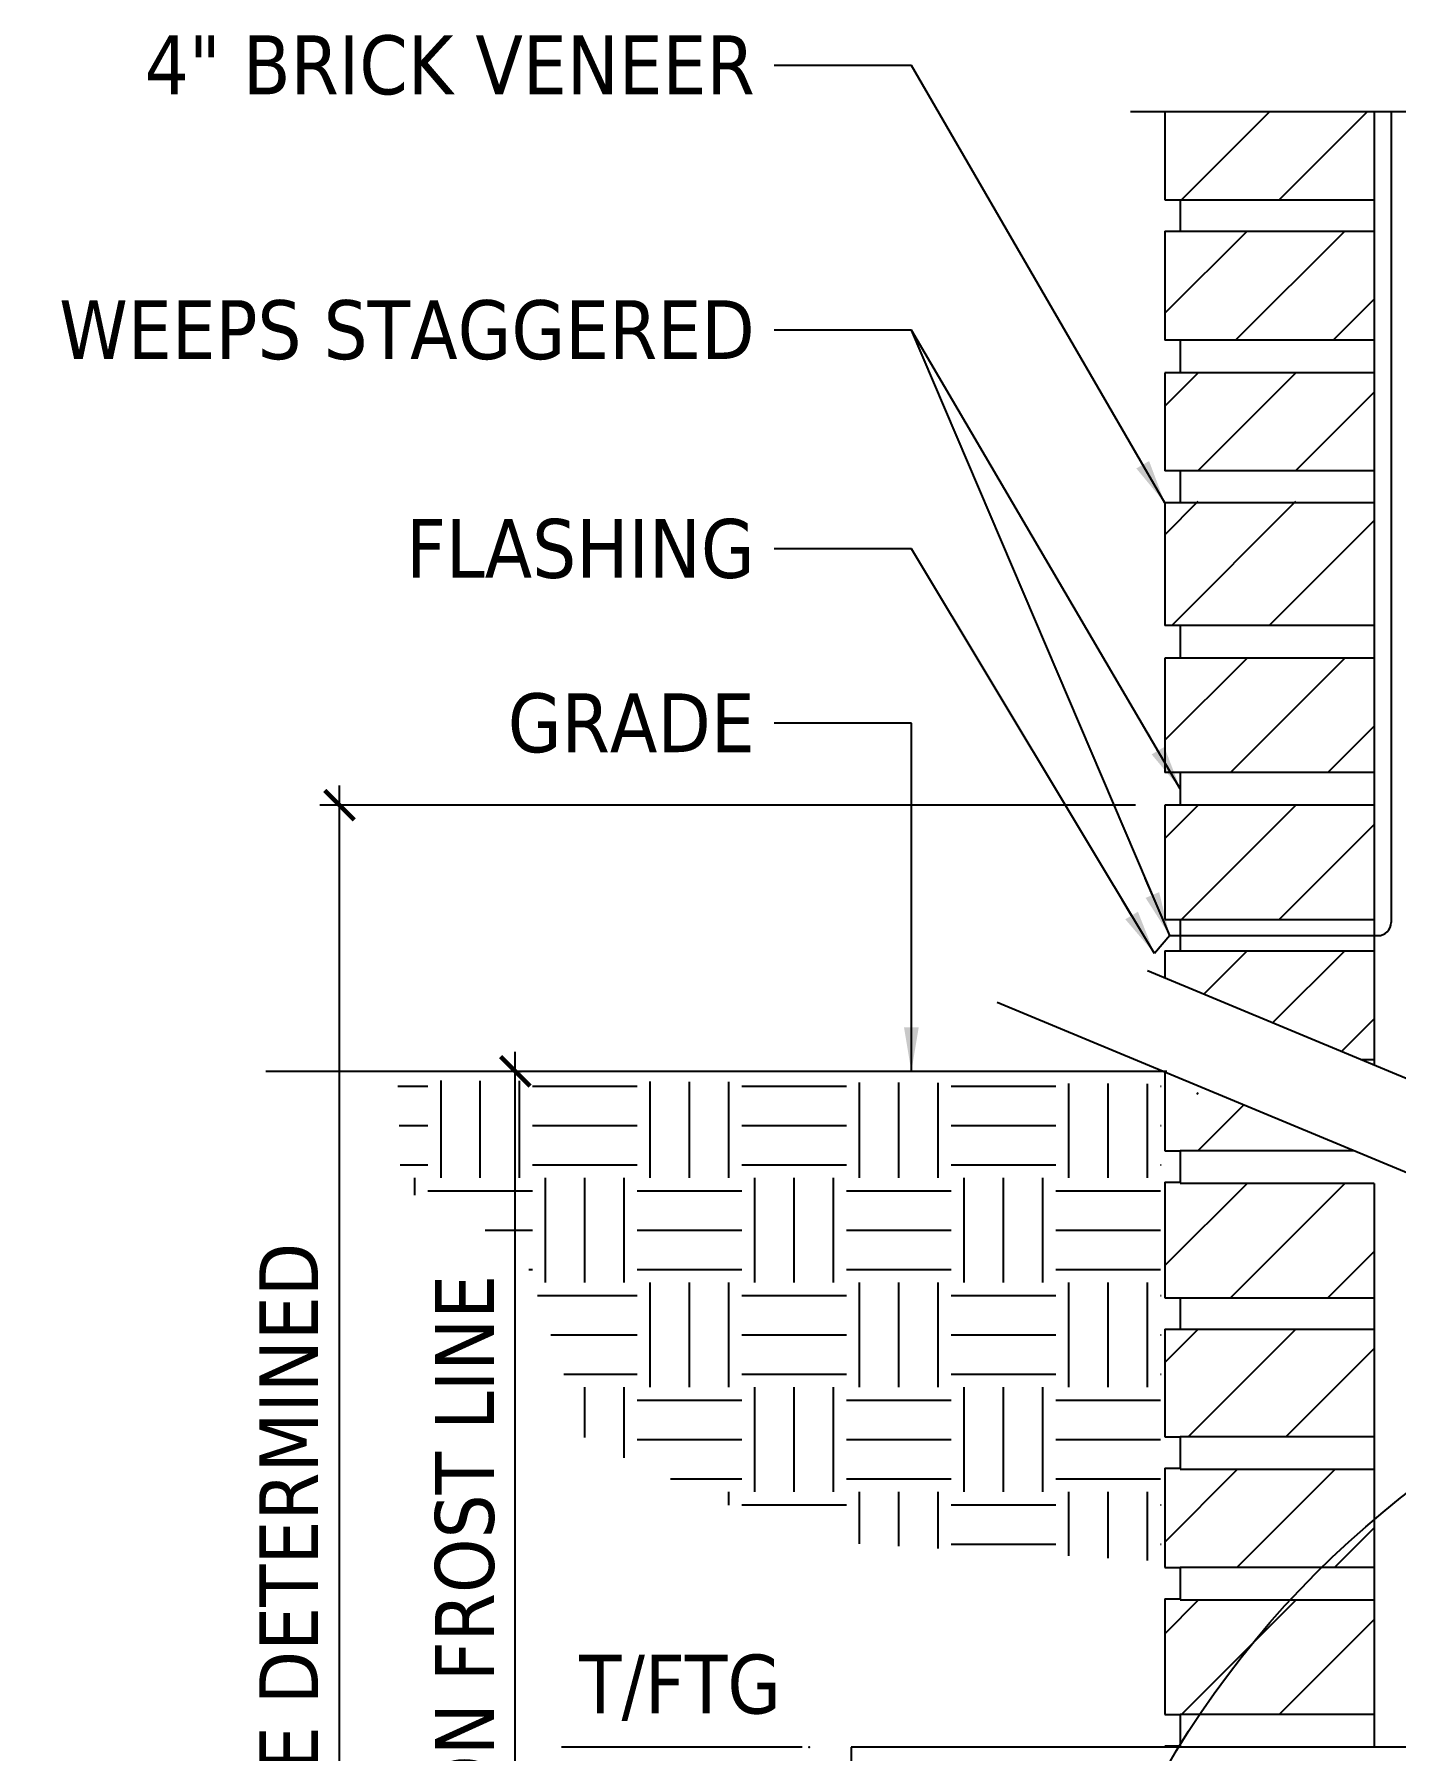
# Model space of a CAD drawing. Extents: x 0 to 68.3, y 4.1 to 78.5.
# Drawn here: x 4.24 to 30.25, y 38.53 to 71.33 of the extents above; entities that cross this region are included whole.
import ezdxf

# ---------------------------------------------------------------- set-up
doc = ezdxf.new("R2010")
doc.units = 0
doc.header["$LTSCALE"] = 4
doc.header["$MEASUREMENT"] = 0
doc.layers.get('0').update_dxf_attribs({"linetype": 'CONTINUOUS'})
doc.layers.get('DEFPOINTS').update_dxf_attribs({"linetype": 'CONTINUOUS'})
doc.styles.add('TahomaSPH', font='TAHOMA.TTF')
doc.dimstyles.new('1one', dxfattribs={"dimscale": 12, "dimtxt": 0.09375, "dimasz": 0.046875, "dimexe": 0.03125, "dimexo": 0.046875, "dimgap": 0.03125, "dimtad": 1, "dimdec": 4, "dimzin": 3, "dimdsep": 46, "dimlunit": 4, "dimtxsty": 'TahomaSPH', "dimblk": 'ARCHTICK', "dimcen": 0.09375, "dimdle": 0.03125, "dimclrd": 256, "dimclrt": 256, "dimadec": 8, "dimazin": 0, "dimtfac": 0.75, "dimtdec": 4, "dimtix": 1, "dimtmove": 2, "dimatfit": 3, "dimldrblk": 'LEADERARROW', "dimfxl": 0, "dimfrac": 1, "dimlwd": -1, "dimarcsym": 0})

# ---------------------------------------------------------------- blocks, each defined once
blk = doc.blocks.new('*X0')
at = {"color": 0}
for p, q in [((601.5, 418.5), (601.5, 429.65)), ((606, 418.5), (606, 429.63)), ((610.5, 418.5), (610.5, 429.61)), ((625.5, 418.5), (625.5, 429.54)), ((630, 418.5), (630, 429.52)), ((634.5, 418.5), (634.5, 429.5)), ((649.5, 418.5), (649.5, 429.44)), ((654, 418.5), (654, 429.42)), ((658.5, 418.5), (658.5, 429.4)), ((673.5, 418.5), (673.5, 429.33)), ((678, 418.5), (678, 429.31)), ((682.5, 418.5), (682.5, 429.29)), ((596.56, 429), (600, 429)), ((612, 429), (624, 429)), ((636, 429), (648, 429)), ((660, 429), (672, 429)), ((684, 429), (684.09, 429)), ((596.7, 424.5), (600, 424.5)), ((612, 424.5), (624, 424.5)), ((636, 424.5), (648, 424.5)), ((660, 424.5), (672, 424.5)), ((684, 424.5), (684.09, 424.5)), ((596.83, 420), (600, 420)), ((612, 420), (624, 420)), ((636, 420), (648, 420)), ((660, 420), (672, 420)), ((684, 420), (684.09, 420)), ((598.5, 416.53), (598.5, 418.5)), ((613.5, 406.5), (613.5, 418.5)), ((618, 406.5), (618, 418.5)), ((622.5, 406.5), (622.5, 418.5)), ((637.5, 406.5), (637.5, 418.5)), ((642, 406.5), (642, 418.5)), ((646.5, 406.5), (646.5, 418.5)), ((661.5, 406.5), (661.5, 418.5)), ((666, 406.5), (666, 418.5)), ((670.5, 406.5), (670.5, 418.5)), ((600, 417), (612, 417)), ((624, 417), (636, 417)), ((648, 417), (660, 417)), ((672, 417), (684, 417)), ((606.56, 412.5), (612, 412.5)), ((624, 412.5), (636, 412.5)), ((648, 412.5), (660, 412.5)), ((672, 412.5), (684, 412.5)), ((611.58, 408), (612, 408)), ((624, 408), (636, 408)), ((648, 408), (660, 408)), ((672, 408), (684, 408)), ((625.5, 394.5), (625.5, 406.5)), ((630, 394.5), (630, 406.5)), ((634.5, 394.5), (634.5, 406.5)), ((649.5, 394.5), (649.5, 406.5)), ((654, 394.5), (654, 406.5)), ((658.5, 394.5), (658.5, 406.5)), ((673.5, 394.5), (673.5, 406.5)), ((678, 394.5), (678, 406.5)), ((682.5, 394.5), (682.5, 406.5)), ((612.58, 405), (624, 405)), ((636, 405), (648, 405)), ((660, 405), (672, 405)), ((684, 405), (684.09, 405)), ((614.08, 400.5), (624, 400.5)), ((636, 400.5), (648, 400.5)), ((660, 400.5), (672, 400.5)), ((684, 400.5), (684.09, 400.5)), ((615.58, 396), (624, 396)), ((636, 396), (648, 396)), ((660, 396), (672, 396)), ((684, 396), (684.09, 396)), ((618, 388.73), (618, 394.5)), ((622.5, 386.41), (622.5, 394.5)), ((637.5, 382.5), (637.5, 394.5)), ((642, 382.5), (642, 394.5)), ((646.5, 382.5), (646.5, 394.5)), ((661.5, 382.5), (661.5, 394.5)), ((666, 382.5), (666, 394.5)), ((670.5, 382.5), (670.5, 394.5)), ((624, 393), (636, 393)), ((648, 393), (660, 393)), ((672, 393), (684, 393)), ((624, 388.5), (636, 388.5)), ((648, 388.5), (660, 388.5)), ((672, 388.5), (684, 388.5)), ((627.82, 384), (636, 384)), ((648, 384), (660, 384)), ((672, 384), (684, 384)), ((634.5, 380.97), (634.5, 382.5)), ((649.5, 376.52), (649.5, 382.5)), ((654, 376.26), (654, 382.5)), ((658.5, 376), (658.5, 382.5)), ((673.5, 375.14), (673.5, 382.5)), ((678, 374.89), (678, 382.5)), ((682.5, 374.63), (682.5, 382.5)), ((636, 381), (648, 381)), ((660, 381), (672, 381)), ((684, 381), (684.09, 381)), ((660, 376.5), (672, 376.5)), ((684, 376.5), (684.09, 376.5))]:
    blk.add_line(p, q, dxfattribs=at)
blk = doc.blocks.new('_ArchTick')
at = {"color": 0, "linetype": 'ByBlock', "const_width": 0.15}
blk.add_lwpolyline([(-0.5, -0.5), (0.5, 0.5)], dxfattribs=at)
blk = doc.blocks.new('*D24')
blk.add_line((13.429, 26.226), (13.429, 51.886))
at = {"color": 0, "lineweight": -2}
for p, q in [((16.71, 51.511), (13.054, 51.511)), ((19.285, 26.601), (13.054, 26.601))]:
    blk.add_line(p, q, dxfattribs=at)
at = {"layer": 'DEFPOINTS', "color": 0}
for p in [(13.429, 51.511), (17.273, 51.511), (19.848, 26.601)]:
    blk.add_point(p, dxfattribs=at)
at = {"xscale": 0.5625, "yscale": 0.5625, "zscale": 0.5625}
for p, rotation in [((13.429, 51.511), 90), ((13.429, 26.601), 270)]:
    blk.add_blockref('_ArchTick', p, dxfattribs=dict(at, rotation=rotation))
at = {"insert": (12.468, 39.056), "char_height": 1.125, "attachment_point": 5, "rotation": 90, "style": 'TahomaSPH'}
blk.add_mtext('FOUNDATION FROST LINE', dxfattribs=at)
blk = doc.blocks.new('LEADERARROW')
blk.add_lwpolyline([(-1.5, 0), (-2.125, 0)])
blk.add_solid([(-1.5, 0.25), (0, 0), (-1.5, -0.25)])
blk = doc.blocks.new('*D25')
blk.add_line((10.07, 26.226), (10.07, 56.976))
at = {"color": 0, "lineweight": -2}
for p, q in [((25.281, 56.601), (9.695, 56.601)), ((19.285, 26.601), (9.695, 26.601))]:
    blk.add_line(p, q, dxfattribs=at)
at = {"layer": 'DEFPOINTS', "color": 0}
for p in [(10.07, 56.601), (25.843, 56.601), (19.848, 26.601)]:
    blk.add_point(p, dxfattribs=at)
at = {"xscale": 0.5625, "yscale": 0.5625, "zscale": 0.5625}
for p, rotation in [((10.07, 56.601), 90), ((10.07, 26.601), 270)]:
    blk.add_blockref('_ArchTick', p, dxfattribs=dict(at, rotation=rotation))
at = {"insert": (9.109, 41.601), "char_height": 1.125, "attachment_point": 5, "rotation": 90, "style": 'TahomaSPH'}
blk.add_mtext('TO BE DETERMINED', dxfattribs=at)

msp = doc.modelspace()

# ---------------------------------------------------------------- linework, layer by layer
for p, q in [((25.18987, 69.85919), (31.534, 69.85919)), ((25.84314, 69.85919), (25.84314, 68.1733)), ((26.16209, 68.1733), (27.84798, 69.85919)), ((28.02739, 68.1733), (29.71328, 69.85919)), ((29.84314, 69.85919), (29.84314, 51.6303)), ((30.16585, 69.85919), (30.16585, 54.35638)), ((25.84314, 68.1733), (26.13913, 68.1733)), ((26.13913, 68.1733), (26.13913, 67.57377)), ((26.13913, 68.1733), (29.84314, 68.1733)), ((25.84314, 66.00168), (27.41523, 67.57377)), ((25.84314, 67.57377), (26.13913, 67.57377)), ((25.84314, 67.57377), (25.84314, 65.4879)), ((26.13913, 67.57377), (29.84314, 67.57377)), ((27.19466, 65.4879), (29.28053, 67.57377)), ((29.05996, 65.4879), (29.84314, 66.27108)), ((26.13913, 65.4879), (25.84314, 65.4879)), ((29.84314, 65.4879), (26.13913, 65.4879)), ((26.13913, 65.4879), (26.13913, 64.86339)), ((25.84314, 64.22396), (26.48258, 64.86339)), ((25.84314, 64.86339), (25.84314, 62.98986)), ((26.13913, 64.86339), (25.84314, 64.86339)), ((29.84314, 64.86339), (26.13913, 64.86339)), ((26.47435, 62.98986), (28.34788, 64.86339)), ((28.33965, 62.98986), (29.84314, 64.49335)), ((26.13913, 62.98986), (25.84314, 62.98986)), ((29.84314, 62.98986), (26.13913, 62.98986)), ((26.13913, 62.98986), (26.13913, 62.37683)), ((25.84314, 61.76987), (26.48258, 62.40931)), ((25.84314, 62.37683), (25.84314, 60.03617)), ((25.84314, 62.37683), (25.84314, 60.03617)), ((26.13913, 62.37683), (25.84314, 62.37683)), ((25.97474, 60.03617), (28.34788, 62.40931)), ((29.84314, 62.37683), (26.13913, 62.37683)), ((27.84004, 60.03617), (29.84314, 62.03927)), ((26.13913, 60.03617), (25.84314, 60.03617)), ((29.84314, 60.03617), (26.13913, 60.03617)), ((26.13913, 60.03617), (26.13913, 59.41166)), ((25.84314, 57.83957), (27.41523, 59.41166)), ((25.84314, 59.41166), (25.84314, 57.22587)), ((25.84314, 59.41166), (25.84314, 57.22587)), ((26.13913, 59.41166), (25.84314, 59.41166)), ((29.84314, 59.41166), (26.13913, 59.41166)), ((27.09474, 57.22587), (29.28053, 59.41166)), ((28.96004, 57.22587), (29.84314, 58.10897)), ((26.13913, 57.22587), (25.84314, 57.22587)), ((29.84314, 57.22587), (26.13913, 57.22587)), ((26.13913, 57.22587), (26.13913, 56.60136)), ((25.84314, 55.96192), (26.48258, 56.60136)), ((25.84314, 56.60136), (25.84314, 54.41557)), ((25.84314, 56.60136), (25.84314, 55.83795)), ((26.13913, 56.60136), (25.84314, 56.60136)), ((29.84314, 56.60136), (26.13913, 56.60136)), ((26.16209, 54.41557), (28.34788, 56.60136)), ((28.02739, 54.41557), (29.84314, 56.23132)), ((25.84314, 54.41557), (26.13913, 54.41557)), ((26.13913, 54.41557), (26.13913, 53.81604)), ((26.13913, 54.41557), (29.84314, 54.41557)), ((25.93607, 54.10638), (25.64278, 53.7676)), ((25.84314, 53.81604), (26.13913, 53.81604)), ((25.84314, 53.81604), (25.84314, 53.29579)), ((25.93607, 54.10638), (29.91585, 54.10638)), ((26.13913, 53.81604), (29.84314, 53.81604)), ((26.58577, 52.98658), (27.41523, 53.81604)), ((27.90273, 52.43824), (29.28053, 53.81604)), ((32.03338, 50.71835), (25.50879, 53.435)), ((31.33299, 49.20885), (22.63725, 52.82951)), ((29.21968, 51.88989), (29.84314, 52.51335)), ((25.88344, 51.51128), (8.662, 51.51128)), ((13.03567, 51.51128), (12.00351, 51.51128)), ((29.84314, 51.73017), (29.60328, 51.73017)), ((25.84314, 51.49467), (25.84314, 49.99554)), ((26.45204, 51.07512), (26.48258, 51.10566)), ((26.47435, 49.99554), (27.34722, 50.86842)), ((25.84314, 49.99554), (26.13913, 49.99554)), ((29.44361, 49.99554), (26.13913, 49.99554)), ((26.13913, 49.99554), (26.13913, 49.39601)), ((25.84314, 49.39601), (26.13913, 49.39601)), ((25.84314, 49.39601), (25.84314, 47.18524)), ((25.84314, 47.79894), (27.41523, 49.37103)), ((29.84314, 49.37103), (26.13913, 49.37103)), ((27.09474, 47.18524), (29.28053, 49.37103)), ((29.84314, 49.37103), (29.84314, 38.59197)), ((28.96004, 47.18524), (29.84314, 48.06834)), ((25.84314, 47.18524), (26.13913, 47.18524)), ((26.13913, 47.18524), (29.84314, 47.18524)), ((26.13913, 47.18524), (26.13913, 46.58571)), ((25.84314, 45.94627), (26.48258, 46.58571)), ((25.84314, 46.58571), (26.13913, 46.58571)), ((25.84314, 46.58571), (25.84314, 44.52483)), ((26.13913, 46.58571), (29.84314, 46.58571)), ((26.28699, 44.52483), (28.34788, 46.58571)), ((28.15229, 44.52483), (29.84314, 46.21567)), ((25.84314, 44.52483), (26.13913, 44.52483)), ((29.84314, 44.52483), (26.13913, 44.52483)), ((26.13913, 44.52483), (26.13913, 43.9253)), ((25.84314, 43.9253), (26.13913, 43.9253)), ((25.84314, 43.9253), (25.84314, 42.02678)), ((25.84314, 42.51558), (27.22788, 43.90031)), ((29.84314, 43.90031), (26.13913, 43.90031)), ((27.21964, 42.02678), (29.09318, 43.90031)), ((29.08495, 42.02678), (29.84314, 42.78498)), ((25.84314, 42.02678), (26.13913, 42.02678)), ((29.84314, 42.02678), (26.13913, 42.02678)), ((26.13913, 42.02678), (26.13913, 41.42725)), ((25.84314, 41.42725), (26.13913, 41.42725)), ((25.84314, 41.42725), (25.84314, 39.21648)), ((25.84314, 40.76283), (26.48258, 41.40227)), ((29.84314, 41.40227), (26.13913, 41.40227)), ((26.16209, 39.21648), (28.34788, 41.40227)), ((28.02739, 39.21648), (29.84314, 41.03223)), ((25.84314, 39.21648), (26.13913, 39.21648)), ((29.84314, 39.21648), (26.13913, 39.21648)), ((26.13913, 39.21648), (26.13913, 38.61695)), ((18.91227, 38.59197), (14.31346, 38.59197)), ((19.84783, 38.59197), (19.84783, 26.60136)), ((25.84314, 38.59197), (19.84783, 38.59197)), ((25.84314, 38.61695), (26.13913, 38.61695)), ((37.55723, 38.59197), (25.84314, 38.59197))]:
    msp.add_line(p, q)
msp.add_arc((29.91585, 54.35638), 0.25, 270, 0)
for p in [(13.53567, 51.51128), (19.04798, 38.59197)]:
    msp.add_point(p)

# ---------------------------------------------------------------- block references
at = {"xscale": 0.16666666, "yscale": 0.16666666, "zscale": 0.16666666}
msp.add_blockref('*X0', (-88.24059, -20.27406), dxfattribs=at)

# ---------------------------------------------------------------- texts
at = {"style": 'TahomaSPH'}
msp.add_text('T/FTG', height=1.125, dxfattribs=at).set_placement((14.6496, 39.23824))
at = {"char_height": 1.125, "attachment_point": 6, "style": 'TahomaSPH'}
for s, insert in [('4" BRICK VENEER', (18.00482, 70.74022)), ('WEEPS STAGGERED', (18.00482, 65.67828)), ('FLASHING', (18.00482, 61.49693)), ('GRADE', (18.00482, 58.16434))]:
    msp.add_mtext(s, dxfattribs=dict(at, insert=insert))

# ---------------------------------------------------------------- dimensions: what is measured, and where the dimension line sits
for base, p2, text, picture, middle in [((10.06987, 56.60136), (25.84314, 56.60136), 'TO BE DETERMINED', '*D25', (9.10895, 41.60136)), ((13.4291, 51.51128), (17.27272, 51.51128), 'FOUNDATION FROST LINE', '*D24', (12.46818, 39.05632))]:
    dim = msp.add_linear_dim(base=base, p1=(19.84783, 26.60136), p2=p2, angle=90, text=text, dimstyle='1one')
    dim.commit()
    dim.dimension.update_dxf_attribs({"geometry": picture, "text_midpoint": middle})

# ---------------------------------------------------------------- leaders
at = {"annotation_type": 0, "has_hookline": 1}
for points, override, hookline_direction, text_width in [([(25.84314, 62.37683), (20.99873, 70.74022), (18.37982, 70.74022)], {"dimgap": 0.03125, "dimtad": 0}, 1, 12.23674), ([(26.13913, 56.91361), (20.99873, 65.67828), (18.37982, 65.67828)], {"dimgap": 0.03125, "dimtad": 0}, 1, 13.76746), ([(25.64278, 53.7676), (20.99873, 61.49693), (18.37982, 61.49693)], {"dimgap": 0.03125, "dimtad": 0}, 1, 6.86635), ([(20.99873, 51.51128), (20.99873, 58.16434), (18.37982, 58.16434)], {"dimgap": 0.03125, "dimtad": 0}, 1, 4.738), ([(41.46249, 29.19715), (48.89063, 21.95623), (54.1684, 21.95623)], {"dimasz": 3, "dimgap": 0.03125, "dimtad": 0, "dimldrblk": 'DotBlank'}, 0, 6.5664)]:
    msp.add_leader(points, dimstyle='1one', override=override, dxfattribs=dict(at, hookline_direction=hookline_direction, text_width=text_width))
msp.add_leader([(25.93607, 54.10638), (20.99873, 65.67828)], dimstyle='1one', override={"dimgap": 0.03125, "dimtad": 0})

doc.saveas('drawing.dxf')
